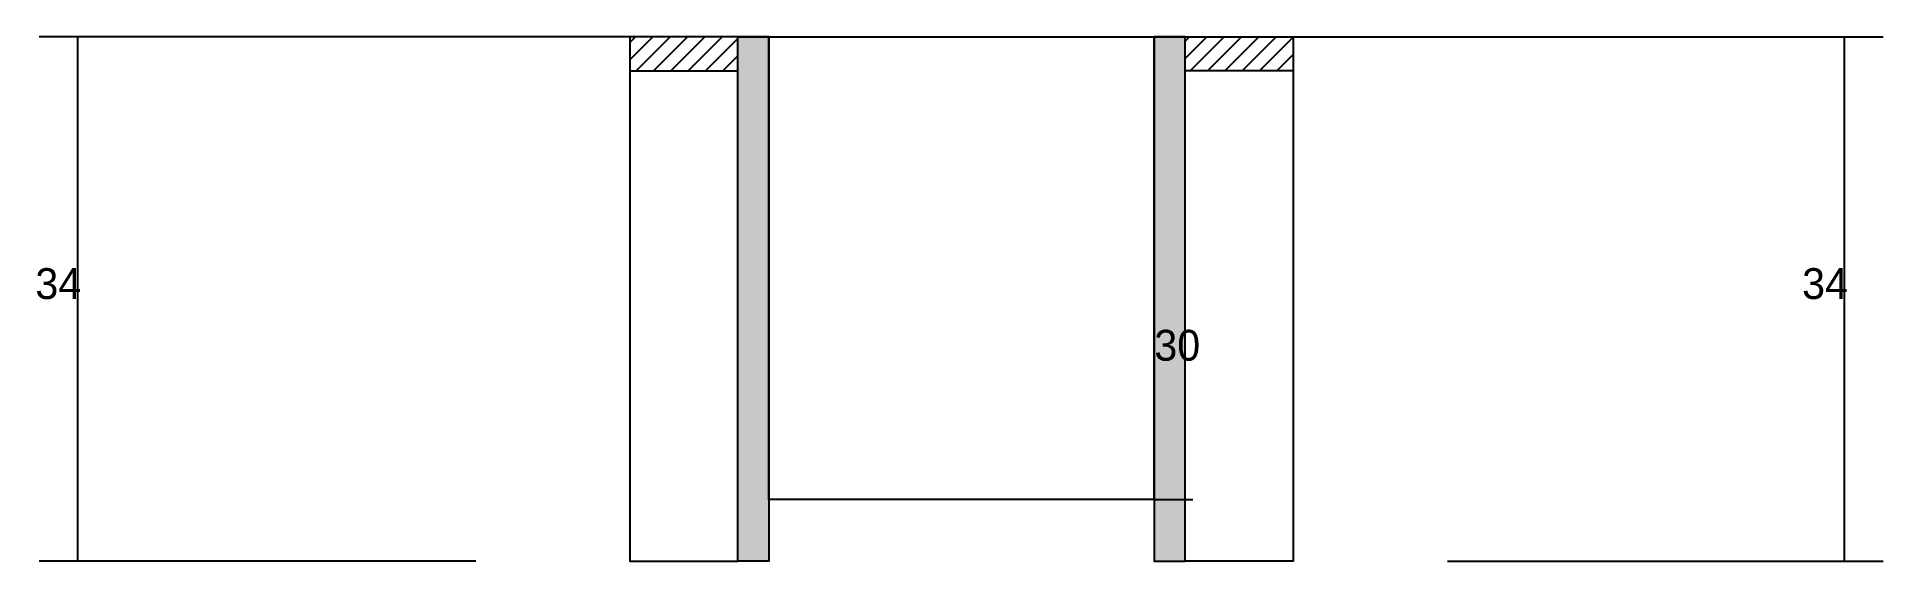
# Model space of a CAD drawing. Header units: metres. Extents: x 141263 to 141702, y 26213 to 27442.
# Drawn here: x 141262.7 to 141502.1, y 26212.8 to 26280.8 of the extents above.
import ezdxf

# ---------------------------------------------------------------- set-up
doc = ezdxf.new("R2010")
doc.units = ezdxf.units.M
for name, color, linetype in [('CONCRETO', 251, 'Continuous'), ('COTA', 241, 'Continuous'), ('Cota Seção (2x)', 4, 'Continuous'), ('Hachura', 253, 'Continuous'), ('Madeira', 126, 'Continuous'), ('Painéis', 200, 'Continuous')]:
    doc.layers.add(name, color=color, linetype=linetype)

msp = doc.modelspace()

# ---------------------------------------------------------------- hatches: boundary and pattern name
at = {"layer": 'Hachura'}
h = msp.add_hatch(dxfattribs=at)
h.set_pattern_fill('ANSI31', scale=0.5)
h.paths.add_polyline_path([(141353.6, 26276.4), (141353.6, 26280.8), (141353.6, 26280.8), (141339.6, 26280.8), (141339.6, 26280.8), (141339.6, 26276.4), (141339.6, 26276.4), (141353.6, 26276.4)])
h = msp.add_hatch(color=8, dxfattribs=at)
h.dxf.hatch_style = 1
h.paths.add_polyline_path([(141353.6, 26280.8), (141357.6, 26280.8), (141357.6, 26280.8), (141357.6, 26212.8), (141357.6, 26212.8), (141353.6, 26212.8), (141353.6, 26212.8), (141353.6, 26280.8)])
h = msp.add_hatch(color=8, dxfattribs=at)
h.dxf.hatch_style = 1
h.paths.add_polyline_path([(141411.6, 26280.8), (141407.6, 26280.8), (141407.6, 26280.8), (141407.6, 26212.8), (141407.6, 26212.8), (141411.6, 26212.8), (141411.6, 26212.8), (141411.6, 26280.8)])
h = msp.add_hatch(dxfattribs=at)
h.set_pattern_fill('ANSI31', scale=0.5)
h.paths.add_polyline_path([(141411.6, 26276.4), (141411.6, 26280.8), (141411.6, 26280.8), (141425.6, 26280.8), (141425.6, 26280.8), (141425.6, 26276.4), (141425.6, 26276.4), (141411.6, 26276.4)])

# ---------------------------------------------------------------- linework, layer by layer
at = {"layer": 'CONCRETO'}
msp.add_lwpolyline([(141357.6, 26280.8), (141357.6, 26280.8), (141357.6, 26280.8), (141357.6, 26280.8), (141407.6, 26280.8), (141407.6, 26280.8), (141407.6, 26280.8), (141407.6, 26220.8), (141357.6, 26220.8), (141357.6, 26280.8)], close=True, dxfattribs=at)
at = {"layer": 'COTA'}
for p, q in [((141357.6, 26280.8), (141263, 26280.8)), ((141268, 26212.8), (141268, 26280.8)), ((141425.6, 26280.8), (141502.1, 26280.8)), ((141497.1, 26212.8), (141497.1, 26280.8)), ((141319.6, 26212.8), (141263, 26212.8)), ((141445.6, 26212.8), (141502.1, 26212.8))]:
    msp.add_line(p, q, dxfattribs=at)
at = {"layer": 'Cota Seção (2x)'}
for p, q in [((141407.6, 26220.8), (141407.6, 26280.8)), ((141407.6, 26280.8), (141412.6, 26280.8)), ((141407.6, 26220.8), (141412.6, 26220.8))]:
    msp.add_line(p, q, dxfattribs=at)
at = {"layer": 'Madeira'}
for points in [[(141353.6, 26276.4), (141353.6, 26280.8), (141339.6, 26280.8), (141339.6, 26276.4)], [(141353.6, 26280.8), (141339.6, 26280.8), (141339.6, 26212.8), (141353.6, 26212.8)], [(141411.6, 26276.4), (141411.6, 26280.8), (141425.6, 26280.8), (141425.6, 26276.4)], [(141411.6, 26280.8), (141425.6, 26280.8), (141425.6, 26212.8), (141411.6, 26212.8)]]:
    msp.add_lwpolyline(points, close=True, dxfattribs=at)
at = {"layer": 'Painéis'}
for points in [[(141353.6, 26280.8), (141357.6, 26280.8), (141357.6, 26212.8), (141353.6, 26212.8)], [(141411.6, 26280.8), (141407.6, 26280.8), (141407.6, 26212.8), (141411.6, 26212.8)]]:
    msp.add_lwpolyline(points, close=True, dxfattribs=at)

# ---------------------------------------------------------------- texts
at = {"layer": 'COTA'}
for p in [(141262.5, 26246.8), (141491.6, 26246.8)]:
    msp.add_text('34', height=4, dxfattribs=at).set_placement(p)
at = {"layer": 'Cota Seção (2x)'}
msp.add_text('30', height=4, dxfattribs=at).set_placement((141407.6, 26238.8))

doc.saveas('drawing.dxf')
